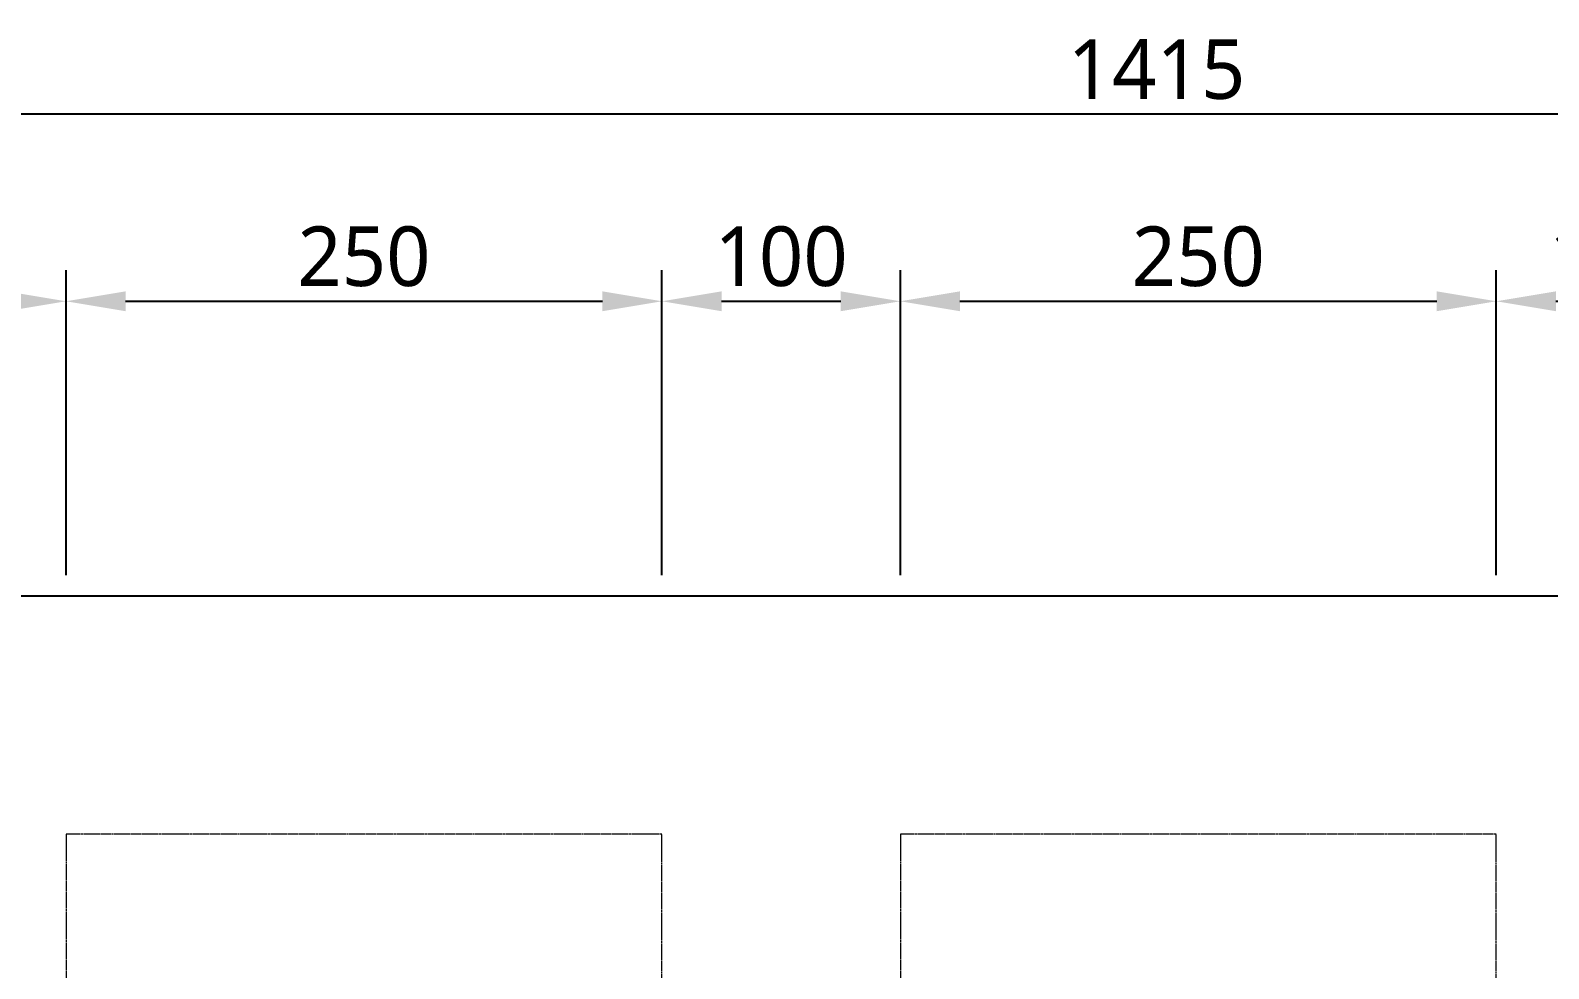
# Model space of a CAD drawing. Header units: millimetres. Extents: x -9013 to 516, y -36629 to 6082.
# Drawn here: x -2135 to -1498, y -8029 to -7636 of the extents above; entities that cross this region are included whole.
import ezdxf

# ---------------------------------------------------------------- set-up
doc = ezdxf.new("R2010")
doc.units = ezdxf.units.MM
doc.header["$LTSCALE"] = 0.05
doc.linetypes.add('CENTER', pattern=[50.8, 31.75, -6.35, 6.35, -6.35])
doc.linetypes.add('CENTER2', pattern=[28.575, 19.05, -3.175, 3.175, -3.175])
doc.layers.get('0').update_dxf_attribs({"lineweight": 18})
doc.layers.get('Defpoints').update_dxf_attribs({"color": 140, "lineweight": 18})
doc.layers.add('2CONC', color=4, linetype='Continuous')
doc.layers.add('G-Anno-Std-Cntr', color=1, linetype='CENTER2', lineweight=18)
doc.styles.add('trebuchet_MS', font='trebuc.ttf')
doc.dimstyles.new('MGP', dxfattribs={"dimtxt": 2.5, "dimasz": 2.5, "dimexe": 1.25, "dimexo": 0.625, "dimtad": 1, "dimdec": 0, "dimtxsty": 'trebuchet_MS', "dimcen": 2.5, "dimclrt": 7, "dimadec": 0, "dimazin": 0, "dimtfac": 1, "dimtdec": 0, "dimtmove": 0, "dimatfit": 3, "dimfxl": 1.148294, "dimfxlon": 1, "dimarcsym": 2})

# ---------------------------------------------------------------- blocks, each defined once
blk = doc.blocks.new('gas meter 1')
at = {"layer": 'G-Anno-Std-Cntr'}
blk.add_lwpolyline([(-6480.2, 2746.98), (-6230.2, 2746.98), (-6230.2, 3196.98), (-6480.2, 3196.98)], close=True, dxfattribs=at)
blk = doc.blocks.new('*D357')
at = {"color": 0, "lineweight": -2, "transparency": 16777216}
for p, q in [((-2362.68, -7972.81), (-2490.51, -7972.81)), ((-2477.51, -8397.81), (-2477.51, -7997.81)), ((-2362.68, -8422.81), (-2490.51, -8422.81))]:
    blk.add_line(p, q, dxfattribs=at)
at = {"color": 0, "transparency": 16777216}
for points in [[(-2481.68, -7997.81), (-2473.34, -7997.81), (-2477.51, -7972.81)], [(-2481.68, -8397.81), (-2473.34, -8397.81), (-2477.51, -8422.81)]]:
    blk.add_solid(points, dxfattribs=at)
at = {"layer": 'Defpoints', "color": 0, "transparency": 16777216}
for p in [(-2477.51, -7972.81), (-1770.19, -7972.81), (-2020.19, -8422.81)]:
    blk.add_point(p, dxfattribs=at)
at = {"color": 7, "transparency": 16777216, "insert": (-2496.23, -8197.81), "char_height": 25, "attachment_point": 5, "rotation": 90, "style": 'trebuchet_MS'}
blk.add_mtext('450', dxfattribs=at)
blk = doc.blocks.new('*D358')
at = {"color": 0, "lineweight": -2, "transparency": 16777216}
for p, q in [((-2362.68, -7872.81), (-2490.51, -7872.81)), ((-2477.51, -7947.81), (-2477.51, -7897.81)), ((-2362.68, -7972.81), (-2490.51, -7972.81))]:
    blk.add_line(p, q, dxfattribs=at)
at = {"color": 0, "transparency": 16777216}
for points in [[(-2481.68, -7897.81), (-2473.34, -7897.81), (-2477.51, -7872.81)], [(-2481.68, -7947.81), (-2473.34, -7947.81), (-2477.51, -7972.81)]]:
    blk.add_solid(points, dxfattribs=at)
at = {"layer": 'Defpoints', "color": 0, "transparency": 16777216}
for p in [(-2477.51, -7872.81), (-2020.19, -7872.81), (-2020.19, -7972.81)]:
    blk.add_point(p, dxfattribs=at)
at = {"color": 7, "transparency": 16777216, "insert": (-2496.23, -7922.81), "char_height": 25, "attachment_point": 5, "rotation": 90, "style": 'trebuchet_MS'}
blk.add_mtext('100', dxfattribs=at)
blk = doc.blocks.new('*D364')
at = {"color": 0, "lineweight": -2, "transparency": 16777216}
for p, q in [((-2220.19, -7864.12), (-2220.19, -7736.29)), ((-2120.19, -7864.12), (-2120.19, -7736.29)), ((-2195.19, -7749.29), (-2145.19, -7749.29))]:
    blk.add_line(p, q, dxfattribs=at)
at = {"color": 0, "transparency": 16777216}
for points in [[(-2195.19, -7745.13), (-2195.19, -7753.46), (-2220.19, -7749.29)], [(-2145.19, -7745.13), (-2145.19, -7753.46), (-2120.19, -7749.29)]]:
    blk.add_solid(points, dxfattribs=at)
at = {"layer": 'Defpoints', "color": 0, "transparency": 16777216}
for p in [(-2120.19, -7749.29), (-2220.19, -7872.81), (-2120.19, -7972.81)]:
    blk.add_point(p, dxfattribs=at)
at = {"color": 7, "transparency": 16777216, "insert": (-2170.19, -7730.57), "char_height": 25, "attachment_point": 5, "style": 'trebuchet_MS'}
blk.add_mtext('100', dxfattribs=at)
blk = doc.blocks.new('*D365')
at = {"color": 0, "lineweight": -2, "transparency": 16777216}
for p, q in [((-2120.19, -7864.12), (-2120.19, -7736.29)), ((-1870.19, -7864.12), (-1870.19, -7736.29)), ((-2095.19, -7749.29), (-1895.19, -7749.29))]:
    blk.add_line(p, q, dxfattribs=at)
at = {"color": 0, "transparency": 16777216}
for points in [[(-2095.19, -7745.13), (-2095.19, -7753.46), (-2120.19, -7749.29)], [(-1895.19, -7745.13), (-1895.19, -7753.46), (-1870.19, -7749.29)]]:
    blk.add_solid(points, dxfattribs=at)
at = {"layer": 'Defpoints', "color": 0, "transparency": 16777216}
for p in [(-1870.19, -7749.29), (-2120.19, -7972.81), (-1870.19, -7972.81)]:
    blk.add_point(p, dxfattribs=at)
at = {"color": 7, "transparency": 16777216, "insert": (-1995.19, -7730.57), "char_height": 25, "attachment_point": 5, "style": 'trebuchet_MS'}
blk.add_mtext('250', dxfattribs=at)
blk = doc.blocks.new('*D366')
at = {"color": 0, "lineweight": -2, "transparency": 16777216}
for p, q in [((-1870.19, -7864.12), (-1870.19, -7736.29)), ((-1770.19, -7864.12), (-1770.19, -7736.29)), ((-1845.19, -7749.29), (-1795.19, -7749.29))]:
    blk.add_line(p, q, dxfattribs=at)
at = {"color": 0, "transparency": 16777216}
for points in [[(-1845.19, -7745.13), (-1845.19, -7753.46), (-1870.19, -7749.29)], [(-1795.19, -7745.13), (-1795.19, -7753.46), (-1770.19, -7749.29)]]:
    blk.add_solid(points, dxfattribs=at)
at = {"layer": 'Defpoints', "color": 0, "transparency": 16777216}
for p in [(-1770.19, -7749.29), (-1870.19, -7972.81), (-1770.19, -7972.81)]:
    blk.add_point(p, dxfattribs=at)
at = {"color": 7, "transparency": 16777216, "insert": (-1820.19, -7730.57), "char_height": 25, "attachment_point": 5, "style": 'trebuchet_MS'}
blk.add_mtext('100', dxfattribs=at)
blk = doc.blocks.new('*D367')
at = {"color": 0, "lineweight": -2, "transparency": 16777216}
for p, q in [((-1770.19, -7864.12), (-1770.19, -7736.29)), ((-1520.19, -7864.12), (-1520.19, -7736.29)), ((-1745.19, -7749.29), (-1545.19, -7749.29))]:
    blk.add_line(p, q, dxfattribs=at)
at = {"color": 0, "transparency": 16777216}
for points in [[(-1745.19, -7745.13), (-1745.19, -7753.46), (-1770.19, -7749.29)], [(-1545.19, -7745.13), (-1545.19, -7753.46), (-1520.19, -7749.29)]]:
    blk.add_solid(points, dxfattribs=at)
at = {"layer": 'Defpoints', "color": 0, "transparency": 16777216}
for p in [(-1520.19, -7749.29), (-1770.19, -7972.81), (-1520.19, -7972.81)]:
    blk.add_point(p, dxfattribs=at)
at = {"color": 7, "transparency": 16777216, "insert": (-1645.19, -7730.57), "char_height": 25, "attachment_point": 5, "style": 'trebuchet_MS'}
blk.add_mtext('250', dxfattribs=at)
blk = doc.blocks.new('*D368')
at = {"color": 0, "lineweight": -2, "transparency": 16777216}
for p, q in [((-1520.19, -7864.12), (-1520.19, -7736.29)), ((-1420.19, -7864.12), (-1420.19, -7736.29)), ((-1495.19, -7749.29), (-1445.19, -7749.29))]:
    blk.add_line(p, q, dxfattribs=at)
at = {"color": 0, "transparency": 16777216}
for points in [[(-1495.19, -7745.13), (-1495.19, -7753.46), (-1520.19, -7749.29)], [(-1445.19, -7745.13), (-1445.19, -7753.46), (-1420.19, -7749.29)]]:
    blk.add_solid(points, dxfattribs=at)
at = {"layer": 'Defpoints', "color": 0, "transparency": 16777216}
for p in [(-1420.19, -7749.29), (-1520.19, -7972.81), (-1420.19, -7972.81)]:
    blk.add_point(p, dxfattribs=at)
at = {"color": 7, "transparency": 16777216, "insert": (-1470.19, -7730.57), "char_height": 25, "attachment_point": 5, "style": 'trebuchet_MS'}
blk.add_mtext('100', dxfattribs=at)
blk = doc.blocks.new('*D373')
at = {"color": 0, "lineweight": -2, "transparency": 16777216}
for p, q in [((-2370.19, -7785.56), (-2370.19, -7657.73)), ((-955.19, -7785.56), (-955.19, -7657.73)), ((-2345.19, -7670.73), (-980.19, -7670.73))]:
    blk.add_line(p, q, dxfattribs=at)
at = {"color": 0, "transparency": 16777216}
for points in [[(-2345.19, -7666.56), (-2345.19, -7674.89), (-2370.19, -7670.73)], [(-980.19, -7666.56), (-980.19, -7674.89), (-955.19, -7670.73)]]:
    blk.add_solid(points, dxfattribs=at)
at = {"layer": 'Defpoints', "color": 0, "transparency": 16777216}
for p in [(-955.19, -7670.73), (-2370.19, -7905.49), (-955.19, -7911.15)]:
    blk.add_point(p, dxfattribs=at)
at = {"color": 7, "transparency": 16777216, "insert": (-1662.69, -7652.06), "char_height": 25, "attachment_point": 5, "style": 'trebuchet_MS'}
blk.add_mtext('1415', dxfattribs=at)

msp = doc.modelspace()

# ---------------------------------------------------------------- linework, layer by layer
at = {"layer": '2CONC', "lineweight": -3}
msp.add_line((-2370.19, -7872.81), (-955.19, -7872.81), dxfattribs=at)

# ---------------------------------------------------------------- block references
at = {"layer": 'G-Anno-Std-Cntr', "color": 7, "linetype": 'CENTER'}
for p in [(4360.01, -11169.78), (4710.01, -11169.78)]:
    msp.add_blockref('gas meter 1', p, dxfattribs=at)

# ---------------------------------------------------------------- dimensions: what is measured, and where the dimension line sits
for base, p1, p2, picture, middle in [((-955.19, -7670.73), (-2370.19, -7905.49), (-955.19, -7911.15), '*D373', (-1662.69, -7652.06)), ((-2120.19, -7749.29), (-2220.19, -7872.81), (-2120.19, -7972.81), '*D364', (-2170.19, -7730.57)), ((-1870.19, -7749.29), (-2120.19, -7972.81), (-1870.19, -7972.81), '*D365', (-1995.19, -7730.57)), ((-1770.19, -7749.29), (-1870.19, -7972.81), (-1770.19, -7972.81), '*D366', (-1820.19, -7730.57)), ((-1520.19, -7749.29), (-1770.19, -7972.81), (-1520.19, -7972.81), '*D367', (-1645.19, -7730.57)), ((-1420.19, -7749.29), (-1520.19, -7972.81), (-1420.19, -7972.81), '*D368', (-1470.19, -7730.57))]:
    dim = msp.add_linear_dim(base=base, p1=p1, p2=p2, dimstyle='MGP', override={"dimscale": 100, "dimtxt": 0.25, "dimasz": 0.25, "dimexe": 0.13, "dimexo": 0.06, "dimgap": 0.06, "dimarcsym": 1})
    dim.commit()
    dim.dimension.update_dxf_attribs({"geometry": picture, "text_midpoint": middle})
for base, p1, p2, picture, middle in [((-2477.51, -7872.81), (-2020.19, -7972.81), (-2020.19, -7872.81), '*D358', (-2496.23, -7922.81)), ((-2477.51, -7972.81), (-2020.19, -8422.81), (-1770.19, -7972.81), '*D357', (-2496.23, -8197.81))]:
    dim = msp.add_linear_dim(base=base, p1=p1, p2=p2, angle=90, dimstyle='MGP', override={"dimscale": 100, "dimtxt": 0.25, "dimasz": 0.25, "dimexe": 0.13, "dimexo": 0.06, "dimgap": 0.06, "dimarcsym": 1})
    dim.commit()
    dim.dimension.update_dxf_attribs({"geometry": picture, "text_midpoint": middle})

doc.saveas('drawing.dxf')
